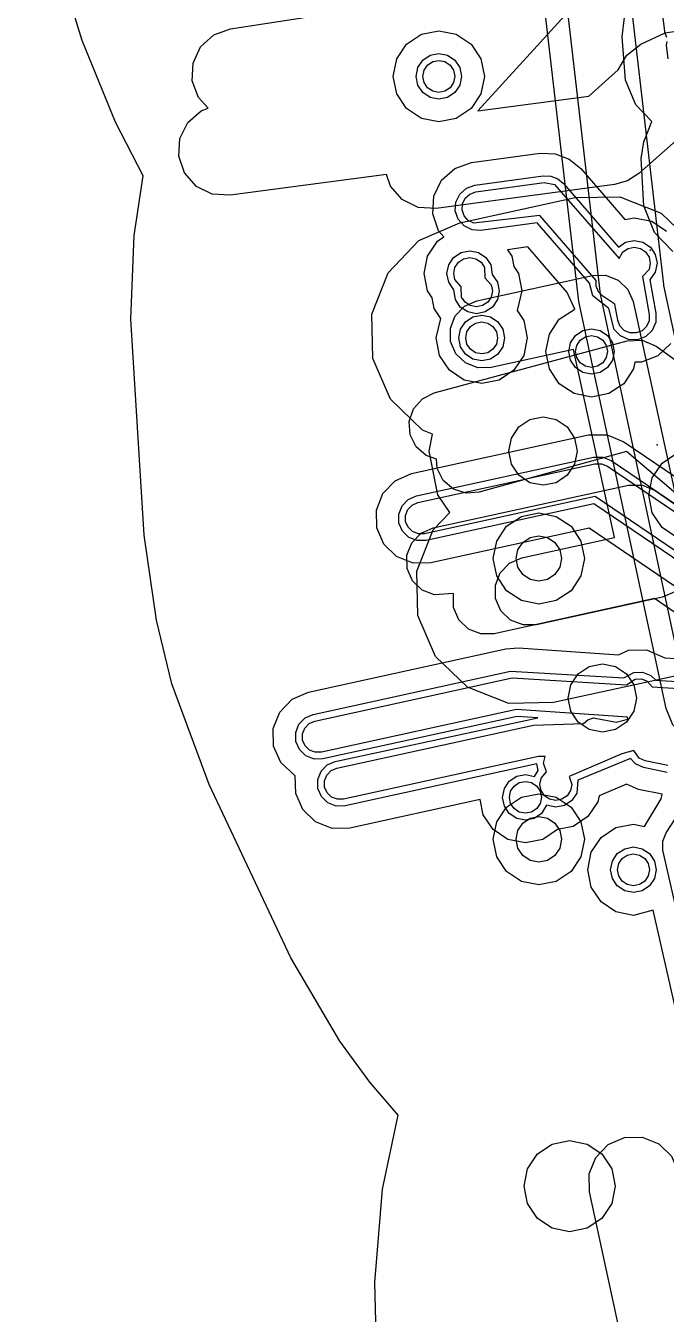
# Model space of a CAD drawing. Header units: metres. Extents: x 8738 to 9560, y -8972 to -7699.
# Drawn here: x 8827.6 to 8855.7, y -8680.8 to -8624.3 of the extents above; entities that cross this region are included whole.
import ezdxf

# ---------------------------------------------------------------- set-up
doc = ezdxf.new("R2010")
doc.units = ezdxf.units.M
for name, color, linetype in [('AI_GREENING_EXCLUSIONS', 1, 'Continuous'), ('AI_GREENING_LAWN', 82, 'Continuous'), ('AI_GREENING_REJECTED', 6, 'Continuous')]:
    doc.layers.add(name, color=color, linetype=linetype)

msp = doc.modelspace()

# ---------------------------------------------------------------- linework, layer by layer
at = {"layer": 'AI_GREENING_EXCLUSIONS'}
for points in [[(8862.292, -8684.016), (8859.894, -8673.792), (8859.889, -8673.011), (8860.184, -8672.289), (8860.733, -8671.734), (8861.396, -8671.443), (8862.093, -8671.3), (8858.756, -8655.652), (8858.069, -8655.792), (8857.294, -8655.798), (8856.571, -8655.505), (8856.014, -8654.958), (8855.71, -8654.239), (8851.879, -8636.383), (8849.364, -8614.764), (8849.237, -8614.574), (8849.085, -8613.809), (8849.237, -8613.044), (8849.241, -8613.038), (8849.147, -8610.57), (8849.144, -8610.56), (8849.146, -8610.541), (8849.128, -8610.081), (8846.542, -8573.2)], [(8863.269, -8683.804), (8860.874, -8673.591), (8860.871, -8673.201), (8861.003, -8672.864), (8861.293, -8672.562), (8861.625, -8672.417), (8863.271, -8672.029), (8859.548, -8654.57), (8859.43, -8654.493), (8857.869, -8654.812), (8857.481, -8654.815), (8857.117, -8654.667), (8856.84, -8654.393), (8856.689, -8654.036), (8852.84, -8636.071), (8850.338, -8614.456)], [(8843.169, -8688.586), (8842.936, -8679.427), (8843.268, -8675.329), (8843.961, -8672.091), (8842.714, -8670.642), (8841.404, -8668.832), (8839.248, -8665.178), (8835.671, -8657.584), (8834.03, -8653.165), (8833.347, -8650.362), (8832.807, -8646.643), (8832.229, -8637.16), (8832.376, -8633.495), (8832.769, -8630.867), (8831.549, -8628.521), (8830.088, -8624.938), (8827.617, -8616.915)], [(8852.803, -8622.138), (8847.452, -8628.029), (8852.318, -8627.378), (8853.608, -8626.229), (8853.985, -8625.578), (8854.604, -8625.103), (8855.667, -8624.597), (8856.44, -8624.489)], [(8856.269, -8629.215), (8854.522, -8630.772), (8854.026, -8631.097), (8853.456, -8631.261), (8845.618, -8632.309), (8844.839, -8632.26), (8844.139, -8631.916), (8843.623, -8631.331), (8843.445, -8630.81), (8836.581, -8631.728), (8835.803, -8631.679), (8835.102, -8631.335), (8834.586, -8630.749), (8834.334, -8630.011), (8834.384, -8629.232), (8834.727, -8628.531), (8835.313, -8628.016), (8835.623, -8627.91), (8835.192, -8627.44), (8835.192, -8627.44), (8834.925, -8626.707), (8834.958, -8625.927), (8835.288, -8625.219), (8835.863, -8624.692), (8836.596, -8624.425), (8843.548, -8623.352)], [(8856.01, -8634.193), (8855.2, -8633.361), (8854.73, -8632.196), (8854.615, -8630.106), (8854.615, -8630.106), (8854.732, -8629.379), (8855.09, -8628.484), (8854.387, -8627.759), (8853.934, -8626.675), (8853.789, -8624.775), (8853.885, -8623.929)], [(8855.919, -8638.226), (8855.356, -8638.766), (8854.629, -8639.049), (8854.348, -8639.043), (8854.288, -8639.345), (8853.854, -8639.994), (8853.205, -8640.428), (8852.44, -8640.58), (8851.675, -8640.428), (8851.026, -8639.994), (8850.592, -8639.345), (8850.44, -8638.58), (8850.592, -8637.815), (8851.026, -8637.166), (8851.705, -8636.726), (8851.378, -8635.993), (8849.654, -8633.994), (8848.76, -8634.116), (8848.946, -8634.395), (8849.038, -8634.857), (8849.238, -8635.157), (8849.39, -8635.922), (8849.39, -8635.922), (8849.176, -8636.78), (8849.47, -8637.221), (8849.622, -8637.986), (8849.47, -8638.751), (8849.036, -8639.4), (8848.387, -8639.834), (8847.622, -8639.986), (8846.857, -8639.834), (8846.208, -8639.4), (8845.774, -8638.751), (8845.622, -8637.986), (8845.836, -8637.128), (8845.542, -8636.687), (8845.45, -8636.225), (8845.25, -8635.925), (8845.098, -8635.16), (8845.25, -8634.395), (8845.684, -8633.746), (8845.967, -8633.557), (8845.727, -8633.285), (8845.472, -8632.548), (8845.519, -8631.769), (8845.861, -8631.067), (8846.445, -8630.55), (8847.182, -8630.295), (8850.188, -8629.883), (8850.849, -8629.903), (8851.466, -8630.137), (8851.974, -8630.559), (8853.9, -8632.793), (8854.317, -8632.71), (8855.082, -8632.862), (8855.731, -8633.296)], [(8856.308, -8652.777), (8850.767, -8653.987), (8848.817, -8654.024), (8847.001, -8653.312), (8845.596, -8651.958), (8844.815, -8650.17), (8844.779, -8648.22), (8845.491, -8646.404), (8846.218, -8645.649), (8845.694, -8644.866), (8845.313, -8642.952), (8845.462, -8642.203), (8845.024, -8642.031), (8843.619, -8640.678), (8842.839, -8638.89), (8842.802, -8636.939), (8843.515, -8635.123), (8844.868, -8633.718), (8846.656, -8632.937), (8851.73, -8631.829), (8853.68, -8631.792), (8855.497, -8632.505), (8856.902, -8633.858)], [(8856.097, -8649.123), (8855.561, -8649.357), (8850.02, -8650.568), (8849.435, -8650.579), (8848.89, -8650.365), (8848.469, -8649.959), (8848.234, -8649.423), (8848.223, -8648.838), (8848.437, -8648.293), (8848.437, -8648.293), (8848.843, -8647.871), (8849.38, -8647.637), (8853.455, -8646.747), (8851.652, -8638.499), (8848.044, -8639.288), (8847.458, -8639.299), (8846.914, -8639.085), (8846.492, -8638.679), (8846.258, -8638.142), (8846.247, -8637.557), (8846.461, -8637.012), (8846.867, -8636.591), (8847.403, -8636.357), (8852.477, -8635.248), (8853.062, -8635.237), (8853.607, -8635.451), (8854.029, -8635.857), (8854.263, -8636.393), (8856.706, -8647.572)], [(8861.223, -8653.556), (8855.212, -8649.424), (8848.17, -8650.963), (8847.585, -8650.974), (8847.04, -8650.76), (8846.618, -8650.354), (8846.384, -8649.818), (8846.388, -8649.195), (8845.552, -8649.26), (8845.007, -8649.047), (8844.586, -8648.641), (8844.352, -8648.104), (8844.341, -8647.519), (8844.554, -8646.974), (8844.96, -8646.553), (8844.96, -8646.553), (8845.497, -8646.319), (8854.062, -8644.447), (8854.674, -8644.441), (8855.237, -8644.68), (8859.38, -8647.555), (8853.983, -8642.964), (8847.518, -8644.756), (8846.934, -8644.799), (8846.378, -8644.616), (8845.935, -8644.234), (8845.672, -8643.711), (8845.641, -8643.299), (8845.188, -8643.147), (8844.747, -8642.762), (8844.487, -8642.237), (8844.447, -8641.653), (8844.634, -8641.099), (8845.019, -8640.658), (8845.544, -8640.398), (8854.007, -8638.11), (8854.667, -8638.082), (8855.275, -8638.341), (8861.587, -8642.883)], [(8856.498, -8649.159), (8852.331, -8646.332), (8845.397, -8647.848), (8844.617, -8647.862), (8843.89, -8647.577), (8843.328, -8647.036), (8843.016, -8646.321), (8843.001, -8645.541), (8843.286, -8644.814), (8843.828, -8644.252), (8844.543, -8643.94), (8852.316, -8642.241), (8853.121, -8642.231), (8853.865, -8642.54), (8863.884, -8649.334)], [(8859.034, -8649.67), (8852.537, -8645.264), (8845.183, -8646.871), (8844.793, -8646.878), (8844.43, -8646.736), (8844.149, -8646.465), (8843.993, -8646.107), (8843.985, -8645.717), (8844.128, -8645.354), (8844.399, -8645.073), (8844.756, -8644.917), (8852.529, -8643.218), (8852.932, -8643.213), (8853.304, -8643.368), (8863.591, -8650.345)], [(8862.722, -8651.809), (8852.598, -8644.943), (8845.119, -8646.578), (8844.846, -8646.583), (8844.592, -8646.483), (8844.395, -8646.294), (8844.286, -8646.043), (8844.281, -8645.77), (8844.381, -8645.516), (8844.57, -8645.319), (8844.82, -8645.21), (8852.593, -8643.511), (8852.875, -8643.508), (8853.136, -8643.616), (8863.508, -8650.65)], [(8856.71, -8669.973), (8855.149, -8663.097), (8854.28, -8663.318), (8853.515, -8663.166), (8852.866, -8662.732), (8852.432, -8662.083), (8852.28, -8661.318), (8852.432, -8660.553), (8852.866, -8659.904), (8852.866, -8659.904), (8853.515, -8659.47), (8854.28, -8659.318), (8854.77, -8659.416), (8855.492, -8658.207), (8855.544, -8658.006), (8854.509, -8657.803), (8853.969, -8657.566), (8852.772, -8658.077), (8852.72, -8658.339), (8852.286, -8658.988), (8851.637, -8659.422), (8850.951, -8659.558), (8850.305, -8659.99), (8849.54, -8660.142), (8848.775, -8659.99), (8848.126, -8659.556), (8847.692, -8658.907), (8847.56, -8658.243), (8841.841, -8659.493), (8841.061, -8659.507), (8840.334, -8659.222), (8839.772, -8658.681), (8839.46, -8657.966), (8839.445, -8657.191), (8838.803, -8656.619), (8838.491, -8655.903), (8838.476, -8655.123), (8838.761, -8654.397), (8839.303, -8653.835), (8840.018, -8653.523), (8848.677, -8651.63), (8849.239, -8651.589), (8853.626, -8651.886), (8854.069, -8651.688), (8854.849, -8651.667), (8855.66, -8652.023), (8856.138, -8652.056)], [(8855.757, -8657.046), (8854.725, -8656.826), (8854.367, -8656.669), (8854.148, -8656.441), (8851.835, -8657.389), (8851.796, -8657.957), (8851.579, -8658.281), (8851.255, -8658.498), (8850.872, -8658.574), (8850.472, -8658.486), (8850.247, -8658.849), (8849.923, -8659.066), (8849.54, -8659.142), (8849.157, -8659.066), (8848.833, -8658.849), (8848.616, -8658.525), (8848.54, -8658.142), (8848.616, -8657.759), (8848.833, -8657.435), (8849.157, -8657.218), (8849.54, -8657.142), (8849.94, -8657.23), (8850.105, -8656.957), (8850.045, -8656.676), (8841.627, -8658.516), (8841.237, -8658.523), (8840.874, -8658.381), (8840.593, -8658.11), (8840.437, -8657.752), (8840.437, -8657.752), (8840.429, -8657.362), (8840.572, -8656.999), (8840.843, -8656.718), (8841.2, -8656.562), (8850.084, -8654.653), (8849.178, -8654.591), (8840.658, -8656.453), (8840.268, -8656.461), (8839.905, -8656.318), (8839.624, -8656.048), (8839.468, -8655.69), (8839.46, -8655.3), (8839.603, -8654.937), (8839.874, -8654.656), (8840.231, -8654.5), (8848.89, -8652.607), (8853.857, -8652.904), (8854.291, -8652.663), (8854.681, -8652.652), (8855.045, -8652.792), (8855.263, -8652.999), (8856.871, -8653.107)], [(8855.786, -8656.748), (8854.789, -8656.533), (8854.539, -8656.424), (8854.296, -8656.087), (8853.774, -8656.235), (8851.463, -8657.222), (8851.572, -8657.574), (8851.519, -8657.842), (8851.367, -8658.069), (8851.14, -8658.221), (8850.872, -8658.274), (8850.604, -8658.221), (8850.377, -8658.069), (8850.225, -8657.842), (8850.172, -8657.574), (8850.225, -8657.306), (8850.467, -8657.019), (8850.34, -8656.649), (8850.414, -8656.346), (8850.122, -8656.352), (8841.563, -8658.223), (8841.29, -8658.228), (8841.036, -8658.128), (8840.839, -8657.939), (8840.73, -8657.688), (8840.725, -8657.415), (8840.725, -8657.415), (8840.825, -8657.161), (8841.014, -8656.964), (8841.264, -8656.855), (8849.889, -8654.97), (8852.095, -8654.907), (8852.277, -8654.743), (8852.534, -8654.652), (8853.529, -8654.849), (8854.037, -8654.705), (8854.017, -8654.618), (8849.156, -8654.289), (8840.594, -8656.16), (8840.321, -8656.165), (8840.067, -8656.066), (8839.87, -8655.876), (8839.761, -8655.626), (8839.756, -8655.353), (8839.856, -8655.099), (8840.045, -8654.902), (8840.295, -8654.793), (8848.954, -8652.9), (8853.97, -8653.212), (8854.357, -8652.955), (8854.63, -8652.948), (8854.885, -8653.046), (8855.108, -8653.289), (8856.953, -8653.414)], [(8857.685, -8669.752), (8855.576, -8660.463), (8855.567, -8660.065), (8855.714, -8659.695), (8856.506, -8658.482)]]:
    msp.add_lwpolyline(points, dxfattribs=at)
for points in [[(8846.506, -8628.359), (8845.741, -8628.511), (8844.976, -8628.359), (8844.327, -8627.925), (8843.893, -8627.276), (8843.741, -8626.511), (8843.893, -8625.746), (8844.327, -8625.097), (8844.976, -8624.663), (8845.741, -8624.511), (8846.506, -8624.663), (8847.155, -8625.097), (8847.589, -8625.746), (8847.741, -8626.511), (8847.589, -8627.276), (8847.155, -8627.925), (8846.506, -8628.359)], [(8845.358, -8627.435), (8845.034, -8627.218), (8844.817, -8626.894), (8844.741, -8626.511), (8844.817, -8626.128), (8845.034, -8625.804), (8845.358, -8625.587), (8845.741, -8625.511), (8846.124, -8625.587), (8846.448, -8625.804), (8846.665, -8626.128), (8846.741, -8626.511), (8846.665, -8626.894), (8846.448, -8627.218), (8846.124, -8627.435), (8845.741, -8627.511), (8845.358, -8627.435)], [(8845.473, -8627.158), (8845.246, -8627.006), (8845.094, -8626.779), (8845.041, -8626.511), (8845.094, -8626.243), (8845.246, -8626.016), (8845.473, -8625.864), (8845.741, -8625.811), (8846.009, -8625.864), (8846.236, -8626.016), (8846.388, -8626.243), (8846.441, -8626.511), (8846.388, -8626.779), (8846.236, -8627.006), (8846.009, -8627.158), (8845.741, -8627.211), (8845.473, -8627.158)], [(8846.657, -8631.672), (8846.949, -8631.413), (8847.318, -8631.286), (8850.324, -8630.874), (8850.654, -8630.884), (8850.963, -8631.001), (8851.217, -8631.212), (8853.618, -8633.997), (8853.934, -8633.786), (8854.317, -8633.71), (8854.7, -8633.786), (8855.024, -8634.003), (8855.241, -8634.327), (8855.317, -8634.71), (8855.241, -8635.093), (8855.004, -8635.431), (8855.265, -8636.906), (8855.256, -8637.296), (8855.1, -8637.653), (8854.818, -8637.923), (8854.454, -8638.065), (8854.064, -8638.056), (8853.707, -8637.9), (8853.437, -8637.618), (8853.195, -8636.689), (8852.497, -8636.132), (8852.348, -8635.586), (8850.057, -8632.929), (8847.589, -8633.267), (8847.2, -8633.244), (8846.849, -8633.073), (8846.59, -8632.781), (8846.463, -8632.412), (8846.486, -8632.023), (8846.657, -8631.672)], [(8847.101, -8631.672), (8847.359, -8631.583), (8850.365, -8631.171), (8850.812, -8631.26), (8853.658, -8634.503), (8853.822, -8634.215), (8854.049, -8634.063), (8854.317, -8634.01), (8854.585, -8634.063), (8854.812, -8634.215), (8854.964, -8634.442), (8855.017, -8634.71), (8854.964, -8634.978), (8854.675, -8635.296), (8854.969, -8636.958), (8854.964, -8637.231), (8854.854, -8637.481), (8854.657, -8637.67), (8854.402, -8637.769), (8854.129, -8637.764), (8853.879, -8637.654), (8853.69, -8637.457), (8853.591, -8637.202), (8853.468, -8636.51), (8852.94, -8636.158), (8852.747, -8635.965), (8852.642, -8635.712), (8852.642, -8635.468), (8850.178, -8632.61), (8847.276, -8632.953), (8847.03, -8632.834), (8846.849, -8632.63), (8846.76, -8632.371), (8846.777, -8632.099), (8846.896, -8631.853), (8847.101, -8631.672)], [(8848.314, -8635.539), (8848.39, -8635.922), (8848.314, -8636.305), (8848.097, -8636.629), (8847.773, -8636.846), (8847.39, -8636.922), (8847.007, -8636.846), (8846.683, -8636.629), (8846.466, -8636.305), (8846.4, -8635.873), (8846.174, -8635.543), (8846.098, -8635.16), (8846.174, -8634.777), (8846.391, -8634.453), (8846.715, -8634.236), (8847.098, -8634.16), (8847.481, -8634.236), (8847.805, -8634.453), (8848.022, -8634.777), (8848.088, -8635.209), (8848.314, -8635.539)], [(8848.09, -8635.922), (8848.037, -8636.19), (8847.885, -8636.417), (8847.658, -8636.569), (8847.39, -8636.622), (8847.122, -8636.569), (8846.895, -8636.417), (8846.743, -8636.19), (8846.727, -8635.738), (8846.451, -8635.428), (8846.398, -8635.16), (8846.451, -8634.892), (8846.603, -8634.665), (8846.83, -8634.513), (8847.098, -8634.46), (8847.366, -8634.513), (8847.593, -8634.665), (8847.745, -8634.892), (8847.761, -8635.344), (8848.037, -8635.654), (8848.09, -8635.922)], [(8847.239, -8638.91), (8846.915, -8638.693), (8846.698, -8638.369), (8846.622, -8637.986), (8846.698, -8637.603), (8846.915, -8637.279), (8847.239, -8637.062), (8847.622, -8636.986), (8848.005, -8637.062), (8848.329, -8637.279), (8848.546, -8637.603), (8848.622, -8637.986), (8848.546, -8638.369), (8848.329, -8638.693), (8848.005, -8638.91), (8847.622, -8638.986), (8847.239, -8638.91)], [(8847.354, -8638.633), (8847.127, -8638.481), (8846.975, -8638.254), (8846.922, -8637.986), (8846.975, -8637.718), (8847.127, -8637.491), (8847.354, -8637.339), (8847.622, -8637.286), (8847.89, -8637.339), (8848.117, -8637.491), (8848.269, -8637.718), (8848.322, -8637.986), (8848.269, -8638.254), (8848.117, -8638.481), (8847.89, -8638.633), (8847.622, -8638.686), (8847.354, -8638.633)], [(8852.057, -8639.504), (8851.733, -8639.287), (8851.516, -8638.963), (8851.44, -8638.58), (8851.516, -8638.197), (8851.733, -8637.873), (8852.057, -8637.656), (8852.44, -8637.58), (8852.823, -8637.656), (8853.147, -8637.873), (8853.364, -8638.197), (8853.44, -8638.58), (8853.364, -8638.963), (8853.147, -8639.287), (8852.823, -8639.504), (8852.44, -8639.58), (8852.057, -8639.504)], [(8852.172, -8639.227), (8851.945, -8639.075), (8851.793, -8638.848), (8851.74, -8638.58), (8851.793, -8638.312), (8851.945, -8638.085), (8852.172, -8637.933), (8852.44, -8637.88), (8852.708, -8637.933), (8852.935, -8638.085), (8853.087, -8638.312), (8853.14, -8638.58), (8853.087, -8638.848), (8852.935, -8639.075), (8852.708, -8639.227), (8852.44, -8639.28), (8852.172, -8639.227)], [(8851.374, -8644.013), (8850.887, -8644.338), (8850.313, -8644.452), (8849.739, -8644.338), (8849.253, -8644.013), (8848.928, -8643.526), (8848.813, -8642.952), (8848.928, -8642.378), (8849.253, -8641.891), (8849.739, -8641.566), (8850.313, -8641.452), (8850.887, -8641.566), (8851.374, -8641.891), (8851.699, -8642.378), (8851.813, -8642.952), (8851.699, -8643.526), (8851.374, -8644.013)], [(8858.801, -8644.126), (8858.953, -8644.891), (8858.801, -8645.656), (8858.367, -8646.305), (8857.718, -8646.739), (8856.953, -8646.891), (8856.188, -8646.739), (8855.539, -8646.305), (8855.105, -8645.656), (8854.953, -8644.891), (8855.105, -8644.126), (8855.539, -8643.477), (8856.188, -8643.043), (8856.953, -8642.891), (8857.718, -8643.043), (8858.367, -8643.477), (8858.801, -8644.126)], [(8858.801, -8644.126), (8858.953, -8644.891), (8858.801, -8645.656), (8858.367, -8646.305), (8857.718, -8646.739), (8856.953, -8646.891), (8856.188, -8646.739), (8855.539, -8646.305), (8855.105, -8645.656), (8854.953, -8644.891), (8855.105, -8644.126), (8855.539, -8643.477), (8856.188, -8643.043), (8856.953, -8642.891), (8857.718, -8643.043), (8858.367, -8643.477), (8858.801, -8644.126)], [(8850.893, -8649.509), (8850.128, -8649.661), (8849.363, -8649.509), (8848.714, -8649.075), (8848.28, -8648.426), (8848.128, -8647.661), (8848.28, -8646.896), (8848.714, -8646.247), (8849.363, -8645.813), (8850.128, -8645.661), (8850.893, -8645.813), (8851.542, -8646.247), (8851.976, -8646.896), (8852.128, -8647.661), (8851.976, -8648.426), (8851.542, -8649.075), (8850.893, -8649.509)], [(8850.511, -8648.585), (8850.128, -8648.661), (8849.745, -8648.585), (8849.421, -8648.368), (8849.204, -8648.044), (8849.128, -8647.661), (8849.204, -8647.278), (8849.421, -8646.954), (8849.745, -8646.737), (8850.128, -8646.661), (8850.511, -8646.737), (8850.835, -8646.954), (8851.052, -8647.278), (8851.128, -8647.661), (8851.052, -8648.044), (8850.835, -8648.368), (8850.511, -8648.585)], [(8853.98, -8652.724), (8854.305, -8653.211), (8854.419, -8653.785), (8854.305, -8654.359), (8853.98, -8654.846), (8853.493, -8655.171), (8852.919, -8655.285), (8852.345, -8655.171), (8851.858, -8654.846), (8851.533, -8654.359), (8851.419, -8653.785), (8851.533, -8653.211), (8851.858, -8652.724), (8852.345, -8652.399), (8852.919, -8652.285), (8853.493, -8652.399), (8853.98, -8652.724)], [(8849.272, -8658.789), (8849.045, -8658.637), (8848.893, -8658.41), (8848.84, -8658.142), (8848.893, -8657.874), (8849.045, -8657.647), (8849.272, -8657.495), (8849.54, -8657.442), (8849.808, -8657.495), (8850.035, -8657.647), (8850.187, -8657.874), (8850.24, -8658.142), (8850.187, -8658.41), (8850.035, -8658.637), (8849.808, -8658.789), (8849.54, -8658.842), (8849.272, -8658.789)], [(8851.542, -8661.396), (8850.893, -8661.83), (8850.128, -8661.982), (8849.363, -8661.83), (8848.714, -8661.396), (8848.28, -8660.747), (8848.128, -8659.982), (8848.28, -8659.217), (8848.714, -8658.568), (8849.363, -8658.134), (8850.128, -8657.982), (8850.893, -8658.134), (8851.542, -8658.568), (8851.976, -8659.217), (8852.128, -8659.982), (8851.976, -8660.747), (8851.542, -8661.396)], [(8850.511, -8660.906), (8850.128, -8660.982), (8849.745, -8660.906), (8849.421, -8660.689), (8849.204, -8660.365), (8849.128, -8659.982), (8849.204, -8659.599), (8849.421, -8659.275), (8849.745, -8659.058), (8850.128, -8658.982), (8850.511, -8659.058), (8850.835, -8659.275), (8851.052, -8659.599), (8851.128, -8659.982), (8851.052, -8660.365), (8850.835, -8660.689), (8850.511, -8660.906)], [(8853.897, -8662.242), (8853.573, -8662.025), (8853.356, -8661.701), (8853.28, -8661.318), (8853.356, -8660.935), (8853.573, -8660.611), (8853.897, -8660.394), (8854.28, -8660.318), (8854.663, -8660.394), (8854.987, -8660.611), (8855.204, -8660.935), (8855.28, -8661.318), (8855.204, -8661.701), (8854.987, -8662.025), (8854.663, -8662.242), (8854.28, -8662.318), (8853.897, -8662.242)], [(8853.785, -8661.813), (8853.633, -8661.586), (8853.58, -8661.318), (8853.633, -8661.05), (8853.785, -8660.823), (8854.012, -8660.671), (8854.28, -8660.618), (8854.548, -8660.671), (8854.775, -8660.823), (8854.927, -8661.05), (8854.98, -8661.318), (8854.927, -8661.586), (8854.775, -8661.813), (8854.548, -8661.965), (8854.28, -8662.018), (8854.012, -8661.965), (8853.785, -8661.813)], [(8855.392, -8673.339), (8855.953, -8673.881), (8856.263, -8674.597), (8869.158, -8734.191), (8874.947, -8759.301), (8874.97, -8760.081), (8874.692, -8760.811), (8874.157, -8761.378), (8873.445, -8761.697), (8872.664, -8761.72), (8871.935, -8761.442), (8871.368, -8760.907), (8871.048, -8760.195), (8865.251, -8735.051), (8852.354, -8675.443), (8852.341, -8674.663), (8852.627, -8673.937), (8853.17, -8673.376), (8853.886, -8673.065), (8854.666, -8673.052), (8855.392, -8673.339)], [(8855.392, -8673.339), (8855.953, -8673.881), (8856.263, -8674.597), (8869.158, -8734.191), (8874.947, -8759.301), (8874.97, -8760.081), (8874.692, -8760.811), (8874.157, -8761.378), (8873.445, -8761.697), (8872.664, -8761.72), (8871.935, -8761.442), (8871.368, -8760.907), (8871.048, -8760.195), (8865.251, -8735.051), (8852.354, -8675.443), (8852.341, -8674.663), (8852.627, -8673.937), (8853.17, -8673.376), (8853.886, -8673.065), (8854.666, -8673.052), (8855.392, -8673.339)], [(8853.329, -8674.435), (8853.481, -8675.2), (8853.329, -8675.965), (8852.895, -8676.614), (8852.246, -8677.048), (8851.481, -8677.2), (8850.716, -8677.048), (8850.067, -8676.614), (8849.633, -8675.965), (8849.481, -8675.2), (8849.633, -8674.435), (8850.067, -8673.786), (8850.716, -8673.352), (8851.481, -8673.2), (8852.246, -8673.352), (8852.895, -8673.786), (8853.329, -8674.435)]]:
    msp.add_lwpolyline(points, close=True, dxfattribs=at)
at = {"layer": 'AI_GREENING_LAWN'}
for points in [[(8858.201, -8647.685), (8855.616, -8635.684), (8855.608, -8635.636), (8853.064, -8613.686)], [(8855.571, -8623.941), (8855.641, -8624.54), (8855.706, -8624.711), (8855.7, -8624.713), (8855.731, -8624.783)], [(8855.739, -8624.973), (8855.713, -8625.136), (8855.783, -8625.735)]]:
    msp.add_lwpolyline(points, dxfattribs=at)
at = {"layer": 'AI_GREENING_REJECTED'}
for p in [(8855.02, -8634.13), (8855.32, -8642.67)]:
    msp.add_point(p, dxfattribs=at)

doc.saveas('drawing.dxf')
